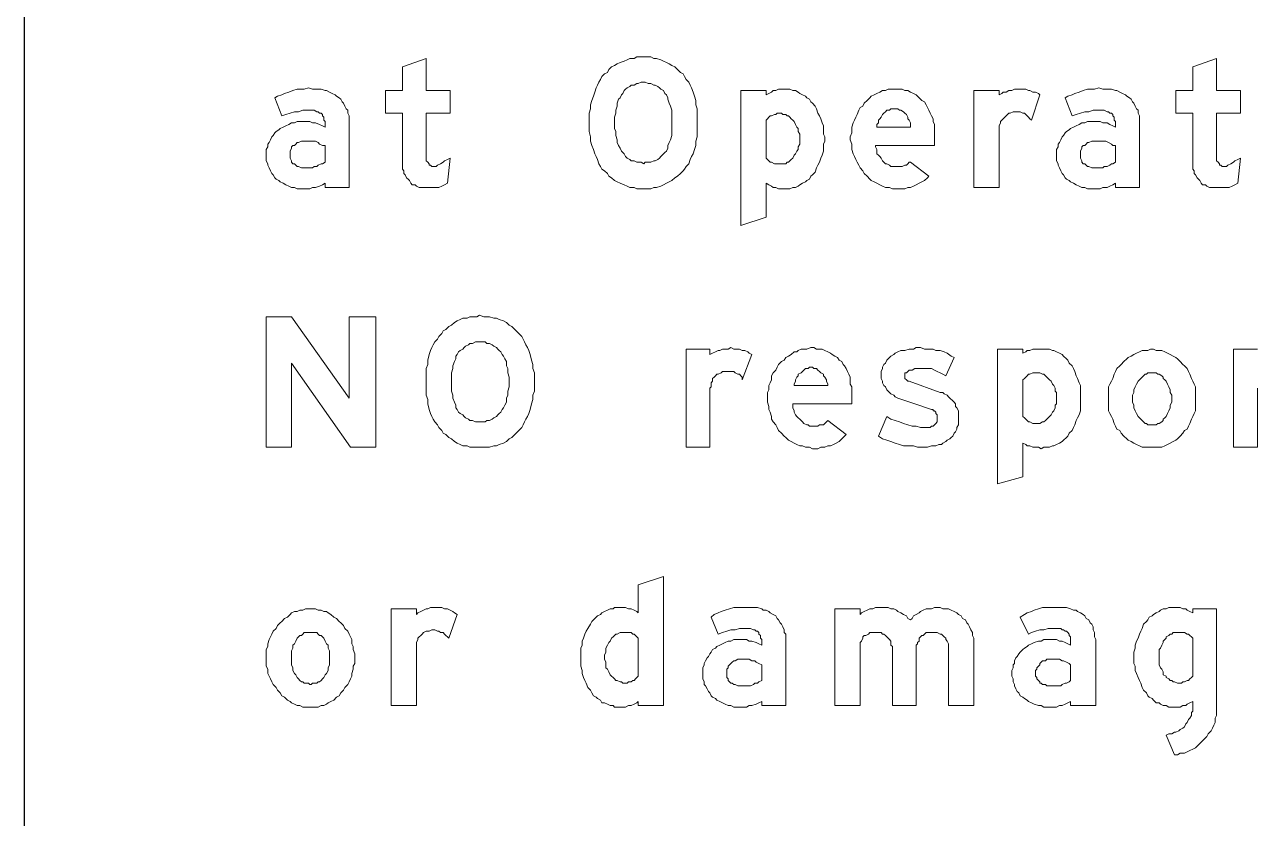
# Model space of a CAD drawing. Extents: x 150 to 1038, y -1303 to 251.
# Drawn here: x 149.65 to 178.06, y 195.8 to 214.17 of the extents above; entities that cross this region are included whole.
import ezdxf

# ---------------------------------------------------------------- set-up
doc = ezdxf.new("R2010")
doc.units = 0
doc.header["$LTSCALE"] = 12
doc.header["$MEASUREMENT"] = 0
doc.layers.add('L18', color=4, linetype='CONTINUOUS')
doc.layers.add('L35', color=3, linetype='CONTINUOUS')

msp = doc.modelspace()

# ---------------------------------------------------------------- linework, layer by layer
at = {"layer": 'L18', "lineweight": 0}
for points in [[(165.119, 211.183), (165.151, 211.28), (165.184, 211.378), (165.184, 211.475), (165.216, 211.573), (165.216, 211.703), (165.216, 211.8), (165.216, 211.898), (165.216, 211.995), (165.216, 212.125), (165.216, 212.222), (165.184, 212.32), (165.184, 212.417), (165.151, 212.515), (165.119, 212.612), (165.086, 212.71), (165.054, 212.775), (165.021, 212.84), (164.956, 212.905), (164.924, 212.97), (164.891, 213.035), (164.826, 213.067), (164.761, 213.132), (164.696, 213.197), (164.631, 213.23), (164.566, 213.262), (164.501, 213.295), (164.436, 213.327), (164.371, 213.359), (164.274, 213.392), (164.209, 213.392), (164.144, 213.424), (164.046, 213.424), (163.981, 213.424), (163.884, 213.424), (163.819, 213.424), (163.754, 213.392), (163.657, 213.392), (163.592, 213.359), (163.527, 213.327), (163.429, 213.295), (163.364, 213.262), (163.299, 213.23), (163.234, 213.197), (163.169, 213.132), (163.137, 213.067), (163.072, 213.035), (163.007, 212.97), (162.974, 212.905), (162.942, 212.84), (162.909, 212.775), (162.877, 212.71), (162.844, 212.612), (162.812, 212.515), (162.779, 212.417), (162.747, 212.32), (162.747, 212.222), (162.714, 212.125), (162.714, 211.995), (162.714, 211.898), (162.714, 211.8), (162.714, 211.703), (162.747, 211.573), (162.747, 211.475), (162.779, 211.378), (162.812, 211.28), (162.844, 211.183), (162.877, 211.118), (162.909, 211.053), (162.942, 210.955), (162.974, 210.89), (163.007, 210.825), (163.072, 210.793), (163.137, 210.728), (163.169, 210.663), (163.234, 210.631), (163.299, 210.566), (163.364, 210.533), (163.429, 210.501), (163.527, 210.468), (163.592, 210.436), (163.657, 210.403), (163.754, 210.403), (163.819, 210.371), (163.884, 210.371), (163.981, 210.371), (164.046, 210.371), (164.144, 210.371), (164.209, 210.403), (164.274, 210.403), (164.371, 210.436), (164.436, 210.468), (164.501, 210.501), (164.566, 210.533), (164.631, 210.566), (164.696, 210.631), (164.761, 210.663), (164.826, 210.728), (164.891, 210.793), (164.924, 210.825), (164.956, 210.89), (165.021, 210.955), (165.054, 211.053), (165.086, 211.118), (165.119, 211.183), (165.119, 211.183)], [(158.946, 211.118), (158.946, 212.125), (159.498, 212.125), (159.498, 212.645), (158.946, 212.645), (158.946, 213.392), (158.394, 213.197), (158.394, 212.645), (158.004, 212.645), (158.004, 212.125), (158.394, 212.125), (158.394, 210.955), (158.394, 210.89), (158.394, 210.825), (158.426, 210.793), (158.426, 210.728), (158.459, 210.696), (158.491, 210.631), (158.524, 210.598), (158.556, 210.566), (158.589, 210.501), (158.621, 210.468), (158.686, 210.468), (158.718, 210.436), (158.783, 210.403), (158.848, 210.403), (158.913, 210.403), (158.978, 210.403), (159.043, 210.403), (159.108, 210.403), (159.173, 210.403), (159.238, 210.403), (159.303, 210.436), (159.368, 210.468), (159.433, 210.501)], [(177.236, 211.118), (177.236, 212.125), (177.789, 212.125), (177.789, 212.645), (177.236, 212.645), (177.236, 213.392), (176.684, 213.197), (176.684, 212.645), (176.294, 212.645), (176.294, 212.125), (176.684, 212.125), (176.684, 210.955), (176.684, 210.89), (176.684, 210.825), (176.717, 210.793), (176.717, 210.728), (176.749, 210.696), (176.782, 210.631), (176.814, 210.598), (176.847, 210.566), (176.879, 210.501), (176.911, 210.468), (176.976, 210.468), (177.009, 210.436), (177.074, 210.403), (177.139, 210.403), (177.204, 210.403), (177.269, 210.403), (177.334, 210.403), (177.399, 210.403), (177.464, 210.403), (177.529, 210.403), (177.594, 210.436), (177.659, 210.468), (177.724, 210.501)], [(164.534, 211.378), (164.566, 211.443), (164.599, 211.508), (164.631, 211.605), (164.631, 211.703), (164.631, 211.768), (164.631, 211.865), (164.631, 211.93), (164.631, 212.028), (164.631, 212.125), (164.631, 212.19), (164.599, 212.287), (164.566, 212.352), (164.534, 212.45), (164.534, 212.482), (164.501, 212.547), (164.469, 212.58), (164.436, 212.645), (164.371, 212.677), (164.339, 212.71), (164.306, 212.742), (164.241, 212.775), (164.209, 212.775), (164.144, 212.807), (164.079, 212.807), (164.014, 212.84), (163.981, 212.84), (163.916, 212.84), (163.852, 212.807), (163.819, 212.807), (163.754, 212.775), (163.689, 212.775), (163.657, 212.742), (163.592, 212.71), (163.559, 212.677), (163.527, 212.645), (163.494, 212.58), (163.462, 212.547), (163.429, 212.482), (163.397, 212.45), (163.364, 212.352), (163.364, 212.287), (163.332, 212.19), (163.332, 212.125), (163.299, 212.028), (163.299, 211.93), (163.299, 211.865), (163.299, 211.768), (163.332, 211.703), (163.332, 211.605), (163.364, 211.508), (163.364, 211.443), (163.397, 211.378), (163.429, 211.313), (163.462, 211.248), (163.494, 211.215), (163.527, 211.183), (163.559, 211.118), (163.592, 211.085), (163.657, 211.053), (163.689, 211.02), (163.754, 211.02), (163.819, 210.988), (163.852, 210.988), (163.916, 210.988), (163.981, 210.955), (164.014, 210.988), (164.079, 210.988), (164.144, 210.988), (164.209, 211.02), (164.241, 211.02), (164.306, 211.053), (164.339, 211.085), (164.371, 211.118), (164.436, 211.183), (164.469, 211.215), (164.501, 211.248), (164.534, 211.313), (164.534, 211.378), (164.534, 211.378)], [(156.607, 210.403), (157.159, 210.403), (157.159, 211.93), (157.159, 211.995), (157.159, 212.06), (157.127, 212.125), (157.127, 212.19), (157.094, 212.222), (157.062, 212.287), (157.029, 212.352), (156.997, 212.385), (156.964, 212.45), (156.932, 212.482), (156.867, 212.515), (156.834, 212.547), (156.769, 212.58), (156.704, 212.612), (156.639, 212.645), (156.607, 212.645), (156.509, 212.677), (156.412, 212.677), (156.314, 212.677), (156.217, 212.71), (156.119, 212.677), (156.022, 212.677), (155.957, 212.677), (155.86, 212.645), (155.762, 212.612), (155.665, 212.58), (155.6, 212.547), (155.502, 212.515), (155.437, 212.482), (155.6, 212.06)], [(166.808, 210.501), (166.808, 209.721), (166.223, 209.526), (166.223, 212.645), (166.808, 212.645), (166.808, 212.547)], [(167.88, 212.352), (167.847, 212.385), (167.815, 212.45), (167.75, 212.482), (167.718, 212.515), (167.653, 212.547), (167.588, 212.58), (167.555, 212.612), (167.49, 212.645), (167.425, 212.645), (167.36, 212.677), (167.295, 212.677), (167.23, 212.677), (167.165, 212.677), (167.1, 212.677), (167.035, 212.645), (166.97, 212.645), (166.938, 212.612), (166.873, 212.58), (166.808, 212.547)], [(170.544, 212.255), (170.511, 212.32), (170.479, 212.385), (170.414, 212.417), (170.382, 212.45), (170.317, 212.515), (170.284, 212.547), (170.219, 212.58), (170.154, 212.612), (170.089, 212.645), (170.024, 212.645), (169.959, 212.677), (169.894, 212.677), (169.829, 212.677), (169.764, 212.677), (169.699, 212.677), (169.634, 212.677), (169.569, 212.645), (169.504, 212.645), (169.439, 212.612), (169.374, 212.58), (169.309, 212.547), (169.244, 212.515), (169.212, 212.482)], [(172.948, 211.963), (173.143, 212.547), (173.11, 212.58), (173.045, 212.612), (172.981, 212.612), (172.916, 212.645), (172.883, 212.645), (172.818, 212.677), (172.753, 212.677), (172.688, 212.677), (172.623, 212.677), (172.558, 212.677), (172.493, 212.645), (172.428, 212.645), (172.363, 212.612), (172.298, 212.612), (172.266, 212.58), (172.201, 212.547), (172.201, 212.645), (171.616, 212.645), (171.616, 210.403)], [(174.897, 210.403), (175.45, 210.403), (175.45, 211.93), (175.45, 211.995), (175.45, 212.06), (175.417, 212.125), (175.417, 212.19), (175.385, 212.222), (175.352, 212.287), (175.32, 212.352), (175.287, 212.385), (175.255, 212.45), (175.222, 212.482), (175.157, 212.515), (175.125, 212.547), (175.06, 212.58), (174.995, 212.612), (174.93, 212.645), (174.897, 212.645), (174.8, 212.677), (174.702, 212.677), (174.605, 212.677), (174.507, 212.71), (174.41, 212.677), (174.312, 212.677), (174.248, 212.677), (174.15, 212.645), (174.053, 212.612), (173.955, 212.58), (173.89, 212.547), (173.793, 212.515), (173.728, 212.482), (173.89, 212.06)], [(167.88, 210.696), (167.945, 210.76), (167.977, 210.858), (168.01, 210.923), (168.042, 210.988), (168.075, 211.085), (168.107, 211.15), (168.14, 211.248), (168.14, 211.313), (168.14, 211.41), (168.172, 211.475), (168.172, 211.573), (168.14, 211.638), (168.14, 211.735), (168.14, 211.833), (168.107, 211.898), (168.075, 211.995), (168.042, 212.06), (168.01, 212.125), (167.977, 212.222), (167.945, 212.287), (167.88, 212.352)], [(169.212, 212.482), (169.147, 212.417), (169.082, 212.352), (169.05, 212.287), (168.985, 212.255), (168.952, 212.19), (168.92, 212.092), (168.887, 212.028), (168.855, 211.963), (168.822, 211.898), (168.79, 211.8), (168.79, 211.735), (168.79, 211.67), (168.757, 211.573), (168.757, 211.508), (168.79, 211.41), (168.79, 211.345), (168.79, 211.28), (168.822, 211.183), (168.855, 211.118), (168.887, 211.053), (168.92, 210.988), (168.952, 210.923), (168.985, 210.858), (169.05, 210.793), (169.082, 210.728), (169.147, 210.663), (169.212, 210.598)], [(156.184, 212.19), (156.087, 212.19), (155.99, 212.157), (155.892, 212.157), (155.795, 212.125), (155.697, 212.092), (155.6, 212.06)], [(156.412, 212.157), (156.347, 212.19), (156.282, 212.19), (156.217, 212.19), (156.184, 212.19)], [(156.607, 211.93), (156.574, 211.963), (156.574, 211.995), (156.574, 212.028), (156.542, 212.06), (156.542, 212.092), (156.509, 212.125), (156.477, 212.125), (156.444, 212.157), (156.412, 212.157)], [(167.425, 211.963), (167.393, 211.995), (167.36, 212.028), (167.328, 212.06), (167.295, 212.06), (167.263, 212.092), (167.198, 212.092), (167.165, 212.125), (167.133, 212.125), (167.068, 212.125), (167.035, 212.092), (167.003, 212.092), (166.938, 212.06), (166.905, 212.06), (166.873, 212.028), (166.84, 211.995), (166.808, 211.963)], [(169.374, 211.8), (170.154, 211.8), (170.154, 211.865), (170.154, 211.898), (170.122, 211.963), (170.089, 211.995), (170.089, 212.028), (170.057, 212.092), (170.024, 212.125), (169.992, 212.157), (169.927, 212.19), (169.894, 212.19), (169.862, 212.222), (169.829, 212.222), (169.797, 212.222), (169.764, 212.222), (169.732, 212.222), (169.699, 212.222), (169.667, 212.19), (169.602, 212.19), (169.569, 212.157), (169.537, 212.125), (169.504, 212.092), (169.472, 212.028), (169.439, 211.995), (169.407, 211.963), (169.407, 211.898), (169.374, 211.865), (169.374, 211.8), (169.374, 211.8)], [(170.706, 211.735), (170.706, 211.8), (170.706, 211.865), (170.674, 211.93), (170.674, 211.995), (170.641, 212.06), (170.609, 212.125), (170.576, 212.19), (170.544, 212.255)], [(172.948, 211.963), (172.916, 211.995), (172.883, 212.028), (172.851, 212.06), (172.818, 212.092), (172.786, 212.125), (172.753, 212.125), (172.688, 212.157), (172.656, 212.157), (172.623, 212.157), (172.558, 212.157), (172.526, 212.157), (172.461, 212.125), (172.428, 212.125), (172.396, 212.092), (172.363, 212.06), (172.331, 212.028), (172.298, 211.995), (172.266, 211.963), (172.233, 211.93), (172.233, 211.898), (172.201, 211.833), (172.201, 211.8), (172.201, 211.768)], [(174.475, 212.19), (174.377, 212.19), (174.28, 212.157), (174.183, 212.157), (174.085, 212.125), (173.988, 212.092), (173.89, 212.06)], [(174.702, 212.157), (174.637, 212.19), (174.572, 212.19), (174.54, 212.19), (174.475, 212.19)], [(174.897, 211.93), (174.865, 211.963), (174.865, 211.995), (174.865, 212.028), (174.832, 212.06), (174.832, 212.092), (174.8, 212.125), (174.767, 212.125), (174.735, 212.157), (174.702, 212.157)], [(156.607, 211.93), (156.607, 211.8), (156.542, 211.833), (156.477, 211.865), (156.379, 211.898), (156.314, 211.898), (156.249, 211.93), (156.184, 211.93), (156.119, 211.93), (156.055, 211.93), (155.957, 211.93), (155.892, 211.898), (155.827, 211.898), (155.762, 211.865), (155.697, 211.833), (155.632, 211.8), (155.567, 211.768), (155.535, 211.735), (155.47, 211.703), (155.437, 211.67), (155.405, 211.605), (155.372, 211.573), (155.34, 211.508), (155.307, 211.443), (155.275, 211.41), (155.275, 211.345), (155.242, 211.28), (155.242, 211.215), (155.242, 211.15), (155.242, 211.085), (155.242, 211.02), (155.275, 210.955), (155.275, 210.923), (155.307, 210.858), (155.34, 210.793), (155.372, 210.728), (155.405, 210.696), (155.437, 210.631), (155.47, 210.598), (155.535, 210.566), (155.567, 210.533), (155.632, 210.501), (155.697, 210.468), (155.762, 210.436), (155.827, 210.403), (155.892, 210.403), (155.957, 210.371), (156.055, 210.371), (156.119, 210.371), (156.184, 210.371), (156.249, 210.371), (156.314, 210.403), (156.379, 210.403), (156.477, 210.436), (156.542, 210.468), (156.607, 210.501), (156.607, 210.403)], [(166.808, 211.085), (166.808, 211.963)], [(167.425, 211.085), (167.458, 211.15), (167.49, 211.183), (167.523, 211.248), (167.555, 211.28), (167.555, 211.345), (167.588, 211.41), (167.588, 211.475), (167.588, 211.54), (167.588, 211.573), (167.588, 211.638), (167.555, 211.703), (167.555, 211.768), (167.523, 211.8), (167.49, 211.865), (167.458, 211.93), (167.425, 211.963)], [(170.706, 211.735), (170.706, 211.378), (169.342, 211.378)], [(171.616, 210.403), (172.201, 210.403), (172.201, 211.768)], [(174.897, 211.93), (174.897, 211.8), (174.832, 211.833), (174.767, 211.865), (174.702, 211.898), (174.605, 211.898), (174.54, 211.93), (174.475, 211.93), (174.41, 211.93), (174.345, 211.93), (174.248, 211.93), (174.183, 211.898), (174.118, 211.898), (174.053, 211.865), (173.988, 211.833), (173.923, 211.8), (173.858, 211.768), (173.825, 211.735), (173.76, 211.703), (173.728, 211.67), (173.695, 211.605), (173.663, 211.573), (173.63, 211.508), (173.598, 211.443), (173.565, 211.41), (173.565, 211.345), (173.533, 211.28), (173.533, 211.215), (173.533, 211.15), (173.533, 211.085), (173.533, 211.02), (173.565, 210.955), (173.565, 210.923), (173.598, 210.858), (173.63, 210.793), (173.663, 210.728), (173.695, 210.696), (173.728, 210.631), (173.76, 210.598), (173.825, 210.566), (173.858, 210.533), (173.923, 210.501), (173.988, 210.468), (174.053, 210.436), (174.118, 210.403), (174.183, 210.403), (174.248, 210.371), (174.345, 210.371), (174.41, 210.371), (174.475, 210.371), (174.54, 210.371), (174.605, 210.403), (174.702, 210.403), (174.767, 210.436), (174.832, 210.468), (174.897, 210.501), (174.897, 210.403)], [(156.607, 210.988), (156.607, 211.378), (156.542, 211.378), (156.477, 211.41), (156.444, 211.443), (156.379, 211.475), (156.347, 211.475), (156.282, 211.475), (156.217, 211.475), (156.152, 211.475), (156.119, 211.475), (156.055, 211.475), (155.99, 211.443), (155.957, 211.443), (155.925, 211.41), (155.892, 211.378), (155.86, 211.378), (155.827, 211.345), (155.827, 211.313), (155.795, 211.248), (155.795, 211.215), (155.795, 211.183), (155.795, 211.15), (155.795, 211.118), (155.795, 211.085), (155.827, 211.02), (155.827, 210.988), (155.86, 210.955), (155.892, 210.955), (155.925, 210.923), (155.957, 210.89), (155.99, 210.89), (156.055, 210.858), (156.087, 210.858), (156.152, 210.858), (156.217, 210.858), (156.249, 210.858), (156.314, 210.858), (156.347, 210.89), (156.412, 210.89), (156.444, 210.923), (156.509, 210.955), (156.542, 210.955), (156.607, 210.988), (156.607, 210.988)], [(174.897, 210.988), (174.897, 211.378), (174.832, 211.378), (174.8, 211.41), (174.735, 211.443), (174.67, 211.475), (174.637, 211.475), (174.572, 211.475), (174.507, 211.475), (174.442, 211.475), (174.41, 211.475), (174.345, 211.475), (174.28, 211.443), (174.248, 211.443), (174.215, 211.41), (174.183, 211.378), (174.15, 211.378), (174.118, 211.345), (174.118, 211.313), (174.085, 211.248), (174.085, 211.215), (174.085, 211.183), (174.085, 211.15), (174.085, 211.118), (174.085, 211.085), (174.118, 211.02), (174.118, 210.988), (174.15, 210.955), (174.183, 210.955), (174.215, 210.923), (174.248, 210.89), (174.28, 210.89), (174.345, 210.858), (174.377, 210.858), (174.442, 210.858), (174.507, 210.858), (174.54, 210.858), (174.605, 210.858), (174.637, 210.89), (174.702, 210.89), (174.767, 210.923), (174.8, 210.955), (174.832, 210.955), (174.897, 210.988), (174.897, 210.988)], [(169.342, 211.378), (169.342, 211.345), (169.374, 211.28), (169.374, 211.248), (169.374, 211.183), (169.407, 211.15), (169.439, 211.118), (169.472, 211.085), (169.504, 211.02), (169.537, 210.988), (169.569, 210.955), (169.602, 210.955), (169.667, 210.923), (169.699, 210.89), (169.764, 210.89), (169.797, 210.89), (169.829, 210.89), (169.894, 210.89), (169.927, 210.89), (169.959, 210.89), (170.024, 210.923), (170.057, 210.923), (170.089, 210.955), (170.122, 210.988), (170.154, 210.988), (170.576, 210.663)], [(158.946, 211.118), (158.946, 211.085), (158.946, 211.053), (158.946, 211.02), (158.978, 210.988), (159.011, 210.955), (159.011, 210.923), (159.043, 210.923), (159.076, 210.89), (159.108, 210.89), (159.141, 210.89), (159.173, 210.89), (159.206, 210.923)], [(159.206, 210.923), (159.271, 210.955), (159.336, 210.988), (159.368, 211.02), (159.433, 211.053), (159.498, 211.085)], [(159.433, 210.501), (159.498, 211.085)], [(166.808, 211.085), (166.84, 211.053), (166.873, 211.02), (166.905, 210.988), (166.938, 210.988), (167.003, 210.955), (167.035, 210.955), (167.068, 210.955), (167.133, 210.955), (167.165, 210.955), (167.198, 210.955), (167.263, 210.955), (167.295, 210.988), (167.328, 210.988), (167.36, 211.02), (167.393, 211.053), (167.425, 211.085)], [(177.236, 211.118), (177.236, 211.085), (177.236, 211.053), (177.236, 211.02), (177.269, 210.988), (177.301, 210.955), (177.301, 210.923), (177.334, 210.923), (177.366, 210.89), (177.399, 210.89), (177.431, 210.89), (177.464, 210.89), (177.496, 210.923)], [(177.496, 210.923), (177.561, 210.955), (177.626, 210.988), (177.659, 211.02), (177.724, 211.053), (177.789, 211.085)], [(177.724, 210.501), (177.789, 211.085)], [(166.808, 210.501), (166.873, 210.468), (166.938, 210.436), (166.97, 210.403), (167.035, 210.403), (167.1, 210.371), (167.165, 210.371), (167.23, 210.371), (167.295, 210.371), (167.36, 210.371), (167.425, 210.403), (167.49, 210.403), (167.555, 210.436), (167.588, 210.468), (167.653, 210.501), (167.718, 210.533), (167.75, 210.566), (167.815, 210.598), (167.847, 210.663), (167.88, 210.696)], [(169.212, 210.598), (169.244, 210.566), (169.309, 210.533), (169.374, 210.501), (169.439, 210.468), (169.504, 210.436), (169.569, 210.403), (169.667, 210.403), (169.732, 210.371), (169.797, 210.371), (169.862, 210.371), (169.927, 210.371), (170.024, 210.371), (170.089, 210.403), (170.154, 210.403), (170.219, 210.436), (170.284, 210.468), (170.349, 210.501), (170.414, 210.533), (170.479, 210.566), (170.544, 210.631), (170.576, 210.663)], [(161.317, 205.173), (161.35, 205.27), (161.382, 205.4), (161.415, 205.498), (161.415, 205.595), (161.447, 205.692), (161.447, 205.79), (161.447, 205.92), (161.447, 206.017), (161.447, 206.115), (161.415, 206.212), (161.415, 206.31), (161.382, 206.407), (161.35, 206.537), (161.317, 206.635), (161.285, 206.7), (161.253, 206.765), (161.22, 206.83), (161.188, 206.894), (161.155, 206.959), (161.09, 207.024), (161.025, 207.089), (160.993, 207.122), (160.928, 207.187), (160.863, 207.219), (160.798, 207.284), (160.733, 207.317), (160.635, 207.349), (160.57, 207.382), (160.505, 207.382), (160.408, 207.414), (160.343, 207.414), (160.278, 207.414), (160.18, 207.447), (160.115, 207.414), (160.018, 207.414), (159.953, 207.414), (159.888, 207.382), (159.791, 207.382), (159.726, 207.349), (159.661, 207.317), (159.596, 207.284), (159.531, 207.219), (159.466, 207.187), (159.401, 207.122), (159.336, 207.089), (159.303, 207.024), (159.238, 206.959), (159.206, 206.894), (159.141, 206.83), (159.108, 206.765), (159.076, 206.7), (159.043, 206.635), (159.011, 206.537), (158.978, 206.407), (158.978, 206.31), (158.946, 206.212), (158.946, 206.115), (158.946, 206.017), (158.946, 205.92), (158.946, 205.79), (158.946, 205.692), (158.946, 205.595), (158.978, 205.498), (158.978, 205.4), (159.011, 205.27), (159.043, 205.173), (159.076, 205.108), (159.108, 205.043), (159.141, 204.978), (159.206, 204.913), (159.238, 204.848), (159.303, 204.783), (159.336, 204.718), (159.401, 204.685), (159.466, 204.62), (159.531, 204.588), (159.596, 204.523), (159.661, 204.49), (159.726, 204.458), (159.791, 204.425), (159.888, 204.425), (159.953, 204.393), (160.018, 204.393), (160.115, 204.393), (160.18, 204.393), (160.278, 204.393), (160.343, 204.393), (160.408, 204.393), (160.505, 204.425), (160.57, 204.425), (160.635, 204.458), (160.733, 204.49), (160.798, 204.523), (160.863, 204.588), (160.928, 204.62), (160.993, 204.685), (161.025, 204.718), (161.09, 204.783), (161.155, 204.848), (161.188, 204.913), (161.22, 204.978), (161.253, 205.043), (161.285, 205.108), (161.317, 205.173), (161.317, 205.173)], [(155.242, 204.393), (155.827, 204.393), (155.827, 206.342), (157.192, 204.393), (157.776, 204.393), (157.776, 207.414), (157.159, 207.414), (157.159, 205.53), (155.827, 207.414), (155.242, 207.414), (155.242, 204.393), (155.242, 204.393)], [(160.765, 205.368), (160.798, 205.433), (160.798, 205.53), (160.83, 205.595), (160.83, 205.692), (160.863, 205.79), (160.863, 205.855), (160.863, 205.952), (160.863, 206.017), (160.83, 206.115), (160.83, 206.212), (160.798, 206.277), (160.798, 206.375), (160.765, 206.44), (160.733, 206.505), (160.7, 206.537), (160.668, 206.602), (160.635, 206.635), (160.603, 206.667), (160.57, 206.7), (160.505, 206.732), (160.473, 206.765), (160.408, 206.797), (160.343, 206.797), (160.31, 206.83), (160.245, 206.83), (160.18, 206.83), (160.148, 206.83), (160.083, 206.83), (160.018, 206.797), (159.953, 206.797), (159.921, 206.765), (159.856, 206.732), (159.823, 206.7), (159.791, 206.667), (159.726, 206.635), (159.693, 206.602), (159.661, 206.537), (159.628, 206.505), (159.628, 206.44), (159.596, 206.375), (159.563, 206.277), (159.563, 206.212), (159.531, 206.115), (159.531, 206.017), (159.531, 205.952), (159.531, 205.855), (159.531, 205.79), (159.531, 205.692), (159.563, 205.595), (159.563, 205.53), (159.596, 205.433), (159.628, 205.368), (159.628, 205.303), (159.661, 205.27), (159.693, 205.205), (159.726, 205.173), (159.791, 205.14), (159.823, 205.108), (159.856, 205.075), (159.921, 205.043), (159.953, 205.01), (160.018, 205.01), (160.083, 204.978), (160.148, 204.978), (160.18, 204.978), (160.245, 204.978), (160.31, 204.978), (160.343, 205.01), (160.408, 205.01), (160.473, 205.043), (160.505, 205.075), (160.57, 205.108), (160.603, 205.14), (160.635, 205.173), (160.668, 205.205), (160.7, 205.27), (160.733, 205.303), (160.765, 205.368), (160.765, 205.368)], [(166.256, 205.952), (166.483, 206.537), (166.418, 206.57), (166.386, 206.602), (166.321, 206.635), (166.256, 206.635), (166.191, 206.667), (166.126, 206.667), (166.061, 206.667), (165.996, 206.7), (165.931, 206.667), (165.866, 206.667), (165.801, 206.667), (165.736, 206.635), (165.703, 206.635), (165.638, 206.602), (165.573, 206.57), (165.508, 206.537), (165.508, 206.667), (164.956, 206.667), (164.956, 204.393)], [(168.627, 206.277), (168.595, 206.31), (168.562, 206.375), (168.497, 206.407), (168.465, 206.472), (168.4, 206.505), (168.335, 206.537), (168.302, 206.57), (168.237, 206.602), (168.172, 206.635), (168.107, 206.667), (168.042, 206.667), (167.977, 206.667), (167.912, 206.7), (167.847, 206.7), (167.75, 206.667), (167.685, 206.667), (167.62, 206.667), (167.555, 206.635), (167.523, 206.602), (167.458, 206.602), (167.393, 206.537), (167.328, 206.505), (167.263, 206.472)], [(170.966, 206.05), (171.161, 206.472), (171.096, 206.505), (170.999, 206.57), (170.934, 206.602), (170.836, 206.635), (170.739, 206.635), (170.674, 206.667), (170.576, 206.667), (170.479, 206.667), (170.382, 206.7), (170.284, 206.7), (170.219, 206.667), (170.122, 206.667), (170.024, 206.635), (169.927, 206.635), (169.862, 206.602), (169.797, 206.57), (169.764, 206.537), (169.699, 206.505), (169.667, 206.472), (169.634, 206.44), (169.602, 206.407), (169.569, 206.342), (169.537, 206.31), (169.504, 206.245), (169.504, 206.212), (169.472, 206.147), (169.472, 206.082), (169.472, 206.05), (169.472, 205.985), (169.504, 205.92), (169.504, 205.887), (169.537, 205.822), (169.569, 205.79), (169.602, 205.725), (169.634, 205.692), (169.667, 205.66), (169.699, 205.627), (169.764, 205.595), (169.797, 205.562), (169.862, 205.53), (170.252, 205.4), (170.641, 205.27)], [(172.753, 204.49), (172.753, 203.711), (172.168, 203.548), (172.168, 206.667), (172.753, 206.667), (172.753, 206.57)], [(173.825, 206.342), (173.793, 206.407), (173.76, 206.44), (173.695, 206.505), (173.663, 206.537), (173.598, 206.57), (173.533, 206.602), (173.468, 206.635), (173.435, 206.635), (173.37, 206.667), (173.305, 206.667), (173.24, 206.667), (173.175, 206.667), (173.11, 206.667), (173.045, 206.667), (172.981, 206.667), (172.916, 206.635), (172.851, 206.635), (172.818, 206.602), (172.753, 206.57)], [(176.294, 204.555), (176.327, 204.588), (176.392, 204.653), (176.457, 204.718), (176.489, 204.783), (176.554, 204.815), (176.587, 204.88), (176.619, 204.945), (176.652, 205.043), (176.684, 205.108), (176.717, 205.173), (176.749, 205.238), (176.749, 205.335), (176.749, 205.4), (176.749, 205.465), (176.749, 205.562), (176.749, 205.627), (176.749, 205.692), (176.749, 205.79), (176.717, 205.855), (176.684, 205.92), (176.652, 205.985), (176.619, 206.082), (176.587, 206.147), (176.554, 206.212), (176.489, 206.277), (176.457, 206.31), (176.392, 206.375), (176.327, 206.44), (176.294, 206.472), (176.229, 206.505), (176.164, 206.537), (176.099, 206.57), (176.034, 206.602), (175.969, 206.635), (175.904, 206.635), (175.839, 206.635), (175.774, 206.667), (175.709, 206.667), (175.644, 206.635), (175.58, 206.635), (175.515, 206.635), (175.45, 206.602), (175.385, 206.57), (175.32, 206.537), (175.255, 206.505), (175.19, 206.472), (175.157, 206.44), (175.092, 206.375), (175.027, 206.31), (174.995, 206.277), (174.93, 206.212), (174.897, 206.147), (174.865, 206.082), (174.832, 205.985), (174.8, 205.92), (174.767, 205.855), (174.735, 205.79), (174.735, 205.692), (174.735, 205.627), (174.735, 205.562), (174.735, 205.465), (174.735, 205.4), (174.735, 205.335), (174.735, 205.238), (174.767, 205.173), (174.8, 205.108), (174.832, 205.043), (174.865, 204.945), (174.897, 204.88), (174.93, 204.815), (174.995, 204.783), (175.027, 204.718), (175.092, 204.653), (175.157, 204.588), (175.19, 204.555), (175.255, 204.523), (175.32, 204.49), (175.385, 204.458), (175.45, 204.425), (175.515, 204.393), (175.58, 204.393), (175.644, 204.393), (175.709, 204.393), (175.774, 204.393), (175.839, 204.393), (175.904, 204.393), (175.969, 204.393), (176.034, 204.425), (176.099, 204.458), (176.164, 204.49), (176.229, 204.523), (176.294, 204.555), (176.294, 204.555)], [(178.179, 206.667), (177.626, 206.667), (177.626, 204.393)], [(167.263, 206.472), (167.23, 206.407), (167.165, 206.375), (167.1, 206.31), (167.068, 206.245), (167.035, 206.18), (166.97, 206.115), (166.938, 206.05), (166.938, 205.952), (166.905, 205.887), (166.873, 205.822), (166.873, 205.725), (166.84, 205.66), (166.84, 205.595), (166.84, 205.498), (166.84, 205.433), (166.873, 205.335), (166.873, 205.27), (166.905, 205.205), (166.938, 205.108), (166.938, 205.043), (166.97, 204.978), (167.035, 204.913), (167.068, 204.848), (167.1, 204.783), (167.165, 204.718), (167.23, 204.653), (167.263, 204.62)], [(173.825, 204.718), (173.89, 204.783), (173.923, 204.848), (173.955, 204.913), (173.988, 205.01), (174.02, 205.075), (174.053, 205.14), (174.085, 205.238), (174.085, 205.335), (174.085, 205.4), (174.085, 205.498), (174.085, 205.562), (174.085, 205.66), (174.085, 205.725), (174.085, 205.822), (174.053, 205.887), (174.02, 205.985), (173.988, 206.05), (173.955, 206.147), (173.923, 206.212), (173.89, 206.277), (173.825, 206.342)], [(166.256, 205.952), (166.256, 206.017), (166.223, 206.05), (166.191, 206.082), (166.158, 206.082), (166.093, 206.115), (166.061, 206.147), (166.028, 206.147), (165.963, 206.147), (165.931, 206.147), (165.898, 206.147), (165.833, 206.147), (165.801, 206.147), (165.768, 206.115), (165.703, 206.082), (165.671, 206.082), (165.638, 206.05), (165.606, 206.017), (165.573, 205.985), (165.573, 205.92), (165.541, 205.887), (165.541, 205.855), (165.541, 205.79), (165.508, 205.757)], [(167.458, 205.822), (168.237, 205.822), (168.237, 205.855), (168.205, 205.92), (168.205, 205.952), (168.172, 206.017), (168.14, 206.05), (168.14, 206.082), (168.075, 206.115), (168.042, 206.147), (168.01, 206.18), (167.977, 206.212), (167.945, 206.212), (167.912, 206.212), (167.88, 206.245), (167.815, 206.245), (167.783, 206.212), (167.75, 206.212), (167.718, 206.212), (167.685, 206.18), (167.653, 206.147), (167.62, 206.115), (167.555, 206.082), (167.555, 206.05), (167.523, 206.017), (167.49, 205.952), (167.49, 205.92), (167.458, 205.855), (167.458, 205.822), (167.458, 205.822)], [(168.79, 205.725), (168.79, 205.79), (168.757, 205.855), (168.757, 205.952), (168.757, 206.017), (168.725, 206.082), (168.692, 206.147), (168.66, 206.212), (168.627, 206.277)], [(170.122, 206.18), (170.089, 206.147), (170.057, 206.115), (170.024, 206.115), (170.024, 206.082), (170.024, 206.05), (170.024, 206.017), (170.024, 205.985), (170.057, 205.952), (170.089, 205.92), (170.122, 205.92)], [(170.966, 206.05), (170.901, 206.082), (170.836, 206.115), (170.771, 206.147), (170.706, 206.18), (170.641, 206.212), (170.544, 206.212), (170.479, 206.212), (170.414, 206.212), (170.349, 206.212), (170.252, 206.212), (170.187, 206.18), (170.122, 206.18)], [(173.37, 205.952), (173.338, 205.985), (173.305, 206.017), (173.273, 206.05), (173.24, 206.082), (173.208, 206.082), (173.143, 206.115), (173.11, 206.115), (173.078, 206.115), (173.013, 206.115), (172.981, 206.115), (172.916, 206.082), (172.883, 206.082), (172.851, 206.05), (172.818, 206.017), (172.786, 205.985), (172.753, 205.952)], [(176.034, 205.075), (176.067, 205.108), (176.099, 205.173), (176.132, 205.238), (176.164, 205.303), (176.164, 205.368), (176.197, 205.433), (176.197, 205.498), (176.197, 205.562), (176.197, 205.595), (176.164, 205.66), (176.164, 205.725), (176.132, 205.79), (176.099, 205.855), (176.067, 205.92), (176.034, 205.952), (176.002, 205.985), (176.002, 206.017), (175.969, 206.05), (175.904, 206.082), (175.872, 206.082), (175.839, 206.115), (175.807, 206.115), (175.774, 206.115), (175.709, 206.115), (175.677, 206.115), (175.644, 206.115), (175.612, 206.082), (175.58, 206.082), (175.547, 206.05), (175.515, 206.017), (175.482, 205.985), (175.45, 205.952), (175.417, 205.92), (175.385, 205.855), (175.352, 205.79), (175.32, 205.725), (175.32, 205.66), (175.287, 205.595), (175.287, 205.562), (175.287, 205.498), (175.287, 205.433), (175.32, 205.368), (175.32, 205.303), (175.352, 205.238), (175.385, 205.173), (175.417, 205.108), (175.45, 205.075), (175.482, 205.043), (175.515, 205.01), (175.547, 204.978), (175.58, 204.945), (175.612, 204.945), (175.644, 204.913), (175.677, 204.913), (175.709, 204.913), (175.774, 204.913), (175.807, 204.913), (175.839, 204.913), (175.872, 204.945), (175.904, 204.945), (175.969, 204.978), (176.002, 205.01), (176.002, 205.043), (176.034, 205.075), (176.034, 205.075)], [(164.956, 204.393), (165.508, 204.393), (165.508, 205.757)], [(169.407, 204.653), (169.504, 204.588), (169.602, 204.555), (169.699, 204.523), (169.797, 204.49), (169.894, 204.458), (169.992, 204.425), (170.122, 204.425), (170.219, 204.425), (170.317, 204.393), (170.446, 204.393), (170.544, 204.393), (170.641, 204.425), (170.739, 204.425), (170.804, 204.458), (170.869, 204.458), (170.901, 204.49), (170.966, 204.523), (170.999, 204.555), (171.064, 204.588), (171.096, 204.62), (171.129, 204.653), (171.161, 204.718), (171.194, 204.75), (171.226, 204.815), (171.226, 204.848), (171.259, 204.913), (171.259, 204.945), (171.259, 205.01), (171.259, 205.075), (171.259, 205.14), (171.259, 205.173), (171.259, 205.238), (171.226, 205.303), (171.194, 205.335), (171.194, 205.4), (171.161, 205.433), (171.129, 205.465), (171.064, 205.53), (171.031, 205.562), (170.999, 205.595), (170.934, 205.627), (170.901, 205.66), (170.836, 205.66), (170.122, 205.92)], [(172.753, 205.108), (172.753, 205.952)], [(173.37, 205.108), (173.403, 205.14), (173.435, 205.205), (173.468, 205.238), (173.5, 205.303), (173.5, 205.368), (173.533, 205.4), (173.533, 205.465), (173.533, 205.53), (173.533, 205.595), (173.533, 205.66), (173.5, 205.692), (173.5, 205.757), (173.468, 205.822), (173.435, 205.855), (173.403, 205.92), (173.37, 205.952)], [(177.626, 204.393), (178.179, 204.393), (178.179, 205.757)], [(168.79, 205.725), (168.79, 205.4), (167.425, 205.4)], [(167.425, 205.4), (167.425, 205.335), (167.425, 205.303), (167.458, 205.238), (167.458, 205.205), (167.49, 205.14), (167.523, 205.108), (167.555, 205.075), (167.588, 205.043), (167.62, 205.01), (167.653, 204.978), (167.685, 204.945), (167.75, 204.913), (167.783, 204.913), (167.815, 204.88), (167.88, 204.88), (167.912, 204.88), (167.977, 204.88), (168.01, 204.88), (168.042, 204.913), (168.107, 204.913), (168.14, 204.913), (168.172, 204.945), (168.205, 204.978), (168.237, 205.01), (168.66, 204.685)], [(170.576, 204.848), (170.609, 204.848), (170.641, 204.88), (170.674, 204.88), (170.706, 204.913), (170.739, 204.945), (170.771, 204.978), (170.771, 205.01), (170.771, 205.043), (170.771, 205.075), (170.771, 205.108), (170.771, 205.14), (170.739, 205.173), (170.739, 205.205), (170.706, 205.238), (170.674, 205.238), (170.674, 205.27), (170.641, 205.27)], [(169.602, 205.108), (169.407, 204.653)], [(169.602, 205.108), (169.699, 205.043), (169.797, 205.01), (169.894, 204.978), (169.992, 204.945), (170.089, 204.913), (170.187, 204.88), (170.284, 204.88), (170.382, 204.848), (170.479, 204.848), (170.576, 204.848)], [(172.753, 205.108), (172.786, 205.075), (172.818, 205.043), (172.851, 205.01), (172.883, 204.978), (172.916, 204.978), (172.981, 204.945), (173.013, 204.945), (173.078, 204.945), (173.11, 204.945), (173.143, 204.945), (173.208, 204.978), (173.24, 204.978), (173.273, 205.01), (173.305, 205.043), (173.338, 205.075), (173.37, 205.108)], [(167.263, 204.62), (167.328, 204.555), (167.393, 204.523), (167.458, 204.49), (167.523, 204.458), (167.588, 204.425), (167.653, 204.425), (167.718, 204.393), (167.815, 204.393), (167.88, 204.36), (167.945, 204.36), (168.01, 204.36), (168.075, 204.393), (168.172, 204.393), (168.237, 204.425), (168.302, 204.425), (168.367, 204.458), (168.432, 204.49), (168.497, 204.523), (168.562, 204.588), (168.595, 204.62), (168.66, 204.685)], [(172.753, 204.49), (172.818, 204.458), (172.851, 204.425), (172.916, 204.425), (172.981, 204.393), (173.045, 204.393), (173.11, 204.393), (173.175, 204.36), (173.24, 204.393), (173.305, 204.393), (173.37, 204.393), (173.435, 204.425), (173.468, 204.425), (173.533, 204.458), (173.598, 204.49), (173.663, 204.523), (173.695, 204.555), (173.76, 204.62), (173.793, 204.653), (173.825, 204.718)], [(163.852, 200.559), (163.819, 200.592), (163.754, 200.624), (163.689, 200.657), (163.624, 200.657), (163.559, 200.689), (163.494, 200.689), (163.429, 200.689), (163.364, 200.689), (163.299, 200.689), (163.267, 200.657), (163.202, 200.657), (163.137, 200.624), (163.072, 200.592), (163.007, 200.559), (162.974, 200.527), (162.909, 200.494), (162.877, 200.462), (162.812, 200.397), (162.779, 200.364), (162.747, 200.3), (162.682, 200.202), (162.649, 200.137), (162.617, 200.072), (162.584, 199.975), (162.552, 199.91), (162.552, 199.812), (162.52, 199.747), (162.52, 199.65), (162.52, 199.585), (162.52, 199.487), (162.52, 199.39), (162.52, 199.325), (162.552, 199.227), (162.552, 199.162), (162.584, 199.065), (162.617, 199), (162.649, 198.935), (162.682, 198.838), (162.747, 198.773), (162.779, 198.708), (162.812, 198.643), (162.877, 198.61), (162.909, 198.578), (162.974, 198.545), (163.007, 198.48), (163.072, 198.48), (163.137, 198.448), (163.202, 198.415), (163.267, 198.415), (163.299, 198.383), (163.364, 198.383), (163.429, 198.383), (163.494, 198.383), (163.559, 198.383), (163.624, 198.415), (163.689, 198.415), (163.754, 198.448), (163.819, 198.48), (163.852, 198.513), (163.852, 198.415), (164.436, 198.415), (164.436, 201.404), (163.852, 201.209), (163.852, 200.559), (163.852, 200.559)], [(156.802, 198.545), (156.867, 198.61), (156.932, 198.643), (156.964, 198.708), (157.029, 198.773), (157.062, 198.838), (157.127, 198.903), (157.159, 198.968), (157.192, 199.032), (157.224, 199.097), (157.224, 199.162), (157.257, 199.26), (157.257, 199.325), (157.289, 199.39), (157.289, 199.487), (157.289, 199.552), (157.289, 199.617), (157.257, 199.715), (157.257, 199.78), (157.224, 199.845), (157.224, 199.942), (157.192, 200.007), (157.159, 200.072), (157.127, 200.137), (157.062, 200.202), (157.029, 200.267), (156.964, 200.332), (156.932, 200.364), (156.867, 200.429), (156.802, 200.462), (156.737, 200.527), (156.672, 200.559), (156.639, 200.592), (156.574, 200.592), (156.509, 200.624), (156.444, 200.624), (156.379, 200.657), (156.282, 200.657), (156.217, 200.657), (156.152, 200.657), (156.087, 200.624), (156.022, 200.624), (155.957, 200.592), (155.892, 200.592), (155.827, 200.559), (155.795, 200.527), (155.73, 200.462), (155.665, 200.429), (155.6, 200.364), (155.567, 200.332), (155.502, 200.267), (155.47, 200.202), (155.405, 200.137), (155.372, 200.072), (155.34, 200.007), (155.307, 199.942), (155.275, 199.845), (155.275, 199.78), (155.242, 199.715), (155.242, 199.617), (155.242, 199.552), (155.242, 199.487), (155.242, 199.39), (155.242, 199.325), (155.275, 199.26), (155.275, 199.162), (155.307, 199.097), (155.34, 199.032), (155.372, 198.968), (155.405, 198.903), (155.47, 198.838), (155.502, 198.773), (155.567, 198.708), (155.6, 198.643), (155.665, 198.61), (155.73, 198.545), (155.795, 198.513), (155.827, 198.48), (155.892, 198.448), (155.957, 198.415), (156.022, 198.415), (156.087, 198.383), (156.152, 198.383), (156.217, 198.383), (156.282, 198.383), (156.379, 198.383), (156.444, 198.383), (156.509, 198.415), (156.574, 198.415), (156.639, 198.448), (156.672, 198.48), (156.737, 198.513), (156.802, 198.545), (156.802, 198.545)], [(159.466, 199.975), (159.661, 200.527), (159.596, 200.559), (159.563, 200.592), (159.498, 200.624), (159.433, 200.657), (159.368, 200.657), (159.303, 200.689), (159.238, 200.689), (159.173, 200.689), (159.108, 200.689), (159.043, 200.689), (158.978, 200.657), (158.946, 200.657), (158.881, 200.624), (158.816, 200.592), (158.751, 200.559), (158.718, 200.527), (158.718, 200.657), (158.134, 200.657), (158.134, 198.415)], [(166.71, 198.415), (167.263, 198.415), (167.263, 199.942), (167.263, 200.007), (167.263, 200.072), (167.23, 200.105), (167.23, 200.17), (167.198, 200.235), (167.165, 200.3), (167.133, 200.332), (167.1, 200.397), (167.068, 200.429), (167.035, 200.494), (166.97, 200.527), (166.905, 200.559), (166.873, 200.592), (166.808, 200.624), (166.743, 200.624), (166.71, 200.657), (166.613, 200.689), (166.515, 200.689), (166.418, 200.689), (166.321, 200.689), (166.223, 200.689), (166.126, 200.689), (166.061, 200.689), (165.963, 200.657), (165.866, 200.624), (165.768, 200.592), (165.703, 200.559), (165.606, 200.527), (165.541, 200.462), (165.703, 200.072)], [(171.031, 199.715), (171.031, 198.415), (171.616, 198.415), (171.616, 199.845), (171.616, 199.91), (171.616, 199.975), (171.584, 200.04), (171.584, 200.105), (171.551, 200.17), (171.519, 200.235), (171.486, 200.3), (171.454, 200.332), (171.421, 200.397), (171.356, 200.429), (171.324, 200.494), (171.259, 200.527), (171.226, 200.559), (171.161, 200.592), (171.096, 200.624), (171.031, 200.657), (170.966, 200.657), (170.901, 200.657), (170.836, 200.689), (170.771, 200.689), (170.706, 200.689), (170.641, 200.657), (170.576, 200.657), (170.511, 200.657), (170.446, 200.624), (170.382, 200.592), (170.349, 200.559), (170.284, 200.527), (170.219, 200.494), (170.187, 200.429), (170.154, 200.397), (170.089, 200.429), (170.057, 200.494), (169.992, 200.527), (169.927, 200.559), (169.862, 200.592), (169.829, 200.624), (169.764, 200.657), (169.699, 200.657), (169.634, 200.689), (169.537, 200.689), (169.472, 200.689), (169.407, 200.689), (169.342, 200.689), (169.277, 200.657), (169.212, 200.657), (169.147, 200.624), (169.082, 200.592), (169.017, 200.559), (168.985, 200.527), (168.985, 200.657), (168.4, 200.657), (168.4, 198.415)], [(173.858, 198.415), (174.442, 198.415), (174.442, 199.942), (174.41, 200.007), (174.41, 200.072), (174.41, 200.105), (174.377, 200.17), (174.377, 200.235), (174.345, 200.3), (174.312, 200.332), (174.28, 200.397), (174.215, 200.429), (174.183, 200.494), (174.15, 200.527), (174.085, 200.559), (174.02, 200.592), (173.988, 200.624), (173.923, 200.624), (173.858, 200.657), (173.76, 200.689), (173.663, 200.689), (173.565, 200.689), (173.5, 200.689), (173.403, 200.689), (173.305, 200.689), (173.208, 200.689), (173.11, 200.657), (173.013, 200.624), (172.948, 200.592), (172.851, 200.559), (172.786, 200.527), (172.688, 200.462), (172.883, 200.072)], [(177.236, 198.415), (177.236, 200.657), (176.684, 200.657), (176.684, 200.559), (176.619, 200.592), (176.554, 200.624), (176.522, 200.657), (176.457, 200.657), (176.392, 200.689), (176.327, 200.689), (176.262, 200.689), (176.197, 200.689), (176.132, 200.689), (176.067, 200.657), (176.002, 200.657), (175.937, 200.624), (175.904, 200.592), (175.839, 200.559), (175.774, 200.527), (175.742, 200.494), (175.677, 200.462), (175.644, 200.397), (175.612, 200.364), (175.547, 200.3), (175.515, 200.202), (175.482, 200.137), (175.45, 200.072), (175.417, 199.975), (175.385, 199.91), (175.352, 199.812), (175.352, 199.747), (175.32, 199.65), (175.32, 199.585), (175.32, 199.487), (175.32, 199.39), (175.352, 199.325), (175.352, 199.227), (175.385, 199.162), (175.417, 199.065), (175.45, 199), (175.482, 198.935), (175.515, 198.838), (175.547, 198.773), (175.612, 198.708), (175.644, 198.643), (175.677, 198.61), (175.742, 198.578), (175.774, 198.545), (175.839, 198.48), (175.904, 198.48), (175.937, 198.448), (176.002, 198.415), (176.067, 198.415), (176.132, 198.383), (176.197, 198.383), (176.262, 198.383), (176.327, 198.383), (176.392, 198.383), (176.457, 198.415), (176.522, 198.415), (176.554, 198.448), (176.619, 198.48), (176.684, 198.513), (176.684, 198.415)], [(156.574, 199.065), (156.607, 199.13), (156.639, 199.162), (156.672, 199.227), (156.672, 199.292), (156.704, 199.357), (156.704, 199.422), (156.704, 199.487), (156.704, 199.552), (156.704, 199.617), (156.704, 199.682), (156.672, 199.747), (156.672, 199.812), (156.639, 199.845), (156.607, 199.91), (156.574, 199.975), (156.542, 200.007), (156.509, 200.04), (156.477, 200.04), (156.444, 200.072), (156.412, 200.105), (156.347, 200.105), (156.314, 200.105), (156.282, 200.105), (156.249, 200.105), (156.217, 200.105), (156.152, 200.105), (156.119, 200.105), (156.087, 200.072), (156.055, 200.04), (156.022, 200.04), (155.99, 200.007), (155.957, 199.975), (155.925, 199.91), (155.892, 199.845), (155.86, 199.812), (155.86, 199.747), (155.827, 199.682), (155.827, 199.617), (155.827, 199.552), (155.827, 199.487), (155.827, 199.422), (155.827, 199.357), (155.86, 199.292), (155.86, 199.227), (155.892, 199.162), (155.925, 199.13), (155.957, 199.065), (155.99, 199.032), (156.022, 199), (156.055, 198.968), (156.087, 198.968), (156.119, 198.935), (156.152, 198.935), (156.217, 198.935), (156.249, 198.903), (156.282, 198.903), (156.314, 198.935), (156.347, 198.935), (156.412, 198.935), (156.444, 198.968), (156.477, 198.968), (156.509, 199), (156.542, 199.032), (156.574, 199.065), (156.574, 199.065)], [(159.466, 199.975), (159.433, 200.007), (159.401, 200.04), (159.368, 200.072), (159.336, 200.105), (159.271, 200.105), (159.238, 200.137), (159.206, 200.137), (159.141, 200.17), (159.108, 200.17), (159.076, 200.17), (159.011, 200.137), (158.978, 200.137), (158.946, 200.137), (158.881, 200.105), (158.848, 200.072), (158.816, 200.04), (158.783, 200.007), (158.751, 199.975), (158.751, 199.942), (158.718, 199.877), (158.718, 199.845), (158.718, 199.812), (158.718, 199.747)], [(163.852, 199.975), (163.819, 200.007), (163.787, 200.04), (163.754, 200.072), (163.722, 200.072), (163.689, 200.105), (163.624, 200.105), (163.592, 200.105), (163.559, 200.105), (163.494, 200.105), (163.462, 200.105), (163.429, 200.105), (163.364, 200.072), (163.332, 200.072), (163.299, 200.04), (163.267, 200.007), (163.234, 199.975), (163.202, 199.91), (163.169, 199.877), (163.137, 199.812), (163.104, 199.747), (163.104, 199.715), (163.104, 199.65), (163.072, 199.585), (163.072, 199.52), (163.072, 199.487), (163.104, 199.422), (163.104, 199.357), (163.104, 199.292), (163.137, 199.26), (163.169, 199.195), (163.202, 199.13), (163.234, 199.097), (163.267, 199.065), (163.299, 199.032), (163.332, 199), (163.364, 199), (163.429, 198.968), (163.462, 198.968), (163.494, 198.935), (163.559, 198.935), (163.592, 198.935), (163.624, 198.968), (163.689, 198.968), (163.722, 199), (163.754, 199), (163.787, 199.032), (163.819, 199.065), (163.852, 199.097), (163.852, 199.975), (163.852, 199.975)], [(166.288, 200.202), (166.191, 200.202), (166.093, 200.17), (165.996, 200.17), (165.898, 200.137), (165.801, 200.105), (165.703, 200.072)], [(166.515, 200.17), (166.451, 200.202), (166.386, 200.202), (166.321, 200.202), (166.288, 200.202)], [(166.71, 199.942), (166.678, 199.975), (166.678, 200.007), (166.678, 200.04), (166.645, 200.072), (166.645, 200.105), (166.613, 200.137), (166.58, 200.137), (166.548, 200.17), (166.515, 200.17)], [(169.342, 200.105), (169.277, 200.105), (169.244, 200.105), (169.212, 200.105), (169.179, 200.072), (169.114, 200.04), (169.082, 200.04), (169.05, 200.007), (169.05, 199.975), (169.017, 199.91), (168.985, 199.877), (168.985, 199.845), (168.985, 199.812), (168.985, 199.747)], [(169.732, 199.715), (169.732, 199.78), (169.699, 199.812), (169.699, 199.845), (169.699, 199.91), (169.667, 199.942), (169.634, 199.975), (169.602, 200.007), (169.569, 200.04), (169.537, 200.072), (169.504, 200.072), (169.472, 200.105), (169.407, 200.105), (169.374, 200.105), (169.342, 200.105)], [(170.641, 200.105), (170.609, 200.105), (170.576, 200.105), (170.511, 200.105), (170.479, 200.072), (170.446, 200.04), (170.414, 200.04), (170.382, 200.007), (170.349, 199.975), (170.349, 199.91), (170.317, 199.877), (170.317, 199.845), (170.284, 199.812), (170.284, 199.747)], [(171.031, 199.715), (171.031, 199.78), (171.031, 199.812), (171.031, 199.845), (170.999, 199.91), (170.966, 199.942), (170.966, 199.975), (170.934, 200.007), (170.901, 200.04), (170.869, 200.072), (170.836, 200.072), (170.771, 200.105), (170.739, 200.105), (170.706, 200.105), (170.641, 200.105)], [(173.435, 200.202), (173.338, 200.202), (173.24, 200.17), (173.143, 200.17), (173.045, 200.137), (172.948, 200.105), (172.883, 200.072)], [(173.663, 200.17), (173.63, 200.202), (173.565, 200.202), (173.5, 200.202), (173.435, 200.202)], [(173.858, 199.942), (173.858, 199.975), (173.858, 200.007), (173.825, 200.04), (173.825, 200.072), (173.793, 200.105), (173.76, 200.137), (173.728, 200.137), (173.695, 200.17), (173.663, 200.17)], [(176.684, 199.975), (176.652, 200.007), (176.619, 200.04), (176.587, 200.072), (176.554, 200.072), (176.489, 200.105), (176.457, 200.105), (176.424, 200.105), (176.359, 200.105), (176.327, 200.105), (176.262, 200.105), (176.229, 200.105), (176.197, 200.072), (176.164, 200.072), (176.132, 200.04), (176.067, 200.007), (176.067, 199.975), (176.002, 199.91), (176.002, 199.877), (175.969, 199.812), (175.937, 199.747), (175.904, 199.715), (175.904, 199.65), (175.904, 199.585), (175.904, 199.52), (175.904, 199.487), (175.904, 199.422), (175.904, 199.357), (175.937, 199.292), (175.969, 199.26), (176.002, 199.195), (176.002, 199.13), (176.067, 199.097), (176.067, 199.065), (176.132, 199.032), (176.164, 199), (176.197, 199), (176.229, 198.968), (176.262, 198.968), (176.327, 198.935), (176.359, 198.935), (176.424, 198.935), (176.457, 198.968), (176.489, 198.968), (176.554, 199), (176.587, 199), (176.619, 199.032), (176.652, 199.065), (176.684, 199.097), (176.684, 199.975), (176.684, 199.975)], [(166.71, 199.942), (166.71, 199.812), (166.645, 199.845), (166.58, 199.877), (166.483, 199.91), (166.418, 199.91), (166.353, 199.942), (166.288, 199.942), (166.223, 199.942), (166.158, 199.942), (166.061, 199.942), (165.996, 199.91), (165.931, 199.91), (165.866, 199.877), (165.801, 199.845), (165.736, 199.812), (165.671, 199.78), (165.638, 199.747), (165.573, 199.715), (165.541, 199.65), (165.508, 199.617), (165.476, 199.552), (165.443, 199.52), (165.411, 199.455), (165.378, 199.39), (165.378, 199.357), (165.346, 199.292), (165.346, 199.227), (165.346, 199.162), (165.346, 199.097), (165.346, 199.032), (165.378, 198.968), (165.378, 198.903), (165.411, 198.87), (165.443, 198.805), (165.476, 198.74), (165.508, 198.708), (165.541, 198.643), (165.573, 198.61), (165.638, 198.578), (165.671, 198.545), (165.736, 198.513), (165.801, 198.48), (165.866, 198.448), (165.931, 198.415), (165.996, 198.415), (166.061, 198.383), (166.158, 198.383), (166.223, 198.383), (166.288, 198.383), (166.353, 198.383), (166.418, 198.415), (166.483, 198.415), (166.58, 198.448), (166.645, 198.48), (166.71, 198.513), (166.71, 198.415)], [(173.858, 199.942), (173.858, 199.812), (173.793, 199.845), (173.728, 199.877), (173.663, 199.91), (173.598, 199.91), (173.533, 199.942), (173.435, 199.942), (173.37, 199.942), (173.305, 199.942), (173.24, 199.942), (173.175, 199.91), (173.11, 199.91), (173.013, 199.877), (172.948, 199.845), (172.883, 199.812), (172.851, 199.78), (172.786, 199.747), (172.753, 199.715), (172.688, 199.65), (172.656, 199.617), (172.623, 199.552), (172.591, 199.52), (172.558, 199.455), (172.558, 199.39), (172.526, 199.357), (172.526, 199.292), (172.493, 199.227), (172.493, 199.162), (172.493, 199.097), (172.526, 199.032), (172.526, 198.968), (172.558, 198.903), (172.558, 198.87), (172.591, 198.805), (172.623, 198.74), (172.656, 198.708), (172.688, 198.643), (172.753, 198.61), (172.786, 198.578), (172.851, 198.545), (172.883, 198.513), (172.948, 198.48), (173.013, 198.448), (173.11, 198.415), (173.175, 198.415), (173.24, 198.383), (173.305, 198.383), (173.37, 198.383), (173.435, 198.383), (173.533, 198.383), (173.598, 198.415), (173.663, 198.415), (173.728, 198.448), (173.793, 198.48), (173.858, 198.513), (173.858, 198.415)], [(158.134, 198.415), (158.718, 198.415), (158.718, 199.747)], [(166.71, 199), (166.71, 199.357), (166.645, 199.39), (166.58, 199.422), (166.548, 199.455), (166.483, 199.455), (166.418, 199.487), (166.386, 199.487), (166.321, 199.487), (166.256, 199.487), (166.191, 199.487), (166.158, 199.487), (166.093, 199.455), (166.061, 199.455), (166.028, 199.422), (165.996, 199.39), (165.963, 199.357), (165.931, 199.325), (165.931, 199.292), (165.898, 199.26), (165.898, 199.227), (165.898, 199.195), (165.898, 199.162), (165.898, 199.097), (165.898, 199.065), (165.931, 199.032), (165.931, 199), (165.963, 198.968), (165.996, 198.935), (166.028, 198.935), (166.061, 198.903), (166.093, 198.903), (166.158, 198.87), (166.191, 198.87), (166.256, 198.87), (166.321, 198.87), (166.353, 198.87), (166.418, 198.87), (166.451, 198.87), (166.515, 198.903), (166.548, 198.935), (166.613, 198.935), (166.645, 198.968), (166.71, 199), (166.71, 199)], [(168.4, 198.415), (168.985, 198.415), (168.985, 199.747)], [(169.732, 199.715), (169.732, 198.415), (170.284, 198.415), (170.284, 199.747)], [(173.858, 199), (173.858, 199.357), (173.825, 199.39), (173.76, 199.422), (173.695, 199.455), (173.663, 199.455), (173.598, 199.487), (173.533, 199.487), (173.468, 199.487), (173.435, 199.487), (173.37, 199.487), (173.305, 199.487), (173.273, 199.455), (173.208, 199.455), (173.175, 199.422), (173.143, 199.39), (173.143, 199.357), (173.11, 199.325), (173.078, 199.292), (173.078, 199.26), (173.045, 199.227), (173.045, 199.195), (173.045, 199.162), (173.045, 199.097), (173.078, 199.065), (173.078, 199.032), (173.11, 199), (173.143, 198.968), (173.143, 198.935), (173.175, 198.935), (173.208, 198.903), (173.273, 198.903), (173.305, 198.87), (173.37, 198.87), (173.403, 198.87), (173.468, 198.87), (173.533, 198.87), (173.565, 198.87), (173.63, 198.87), (173.663, 198.903), (173.728, 198.935), (173.76, 198.935), (173.825, 198.968), (173.858, 199), (173.858, 199)], [(176.067, 197.733), (176.132, 197.765), (176.197, 197.765), (176.262, 197.798), (176.294, 197.798), (176.359, 197.83), (176.392, 197.863), (176.457, 197.895), (176.489, 197.928), (176.522, 197.993), (176.554, 198.025), (176.587, 198.09), (176.619, 198.123), (176.652, 198.188), (176.652, 198.253), (176.684, 198.285), (176.684, 198.35), (176.684, 198.415)], [(176.067, 197.733), (176.262, 197.278), (176.327, 197.278), (176.392, 197.311), (176.489, 197.311), (176.554, 197.343), (176.619, 197.376), (176.684, 197.408), (176.749, 197.441), (176.814, 197.506), (176.847, 197.538), (176.911, 197.603), (176.976, 197.668), (177.009, 197.701), (177.041, 197.765), (177.106, 197.83), (177.139, 197.895), (177.171, 197.96), (177.204, 198.025), (177.204, 198.123), (177.236, 198.188), (177.236, 198.253), (177.236, 198.318), (177.236, 198.415)]]:
    msp.add_lwpolyline(points, dxfattribs=at)
at = {"layer": 'L35'}
msp.add_line((149.648, 181.371), (149.648, 246.371), dxfattribs=at)

doc.saveas('drawing.dxf')
